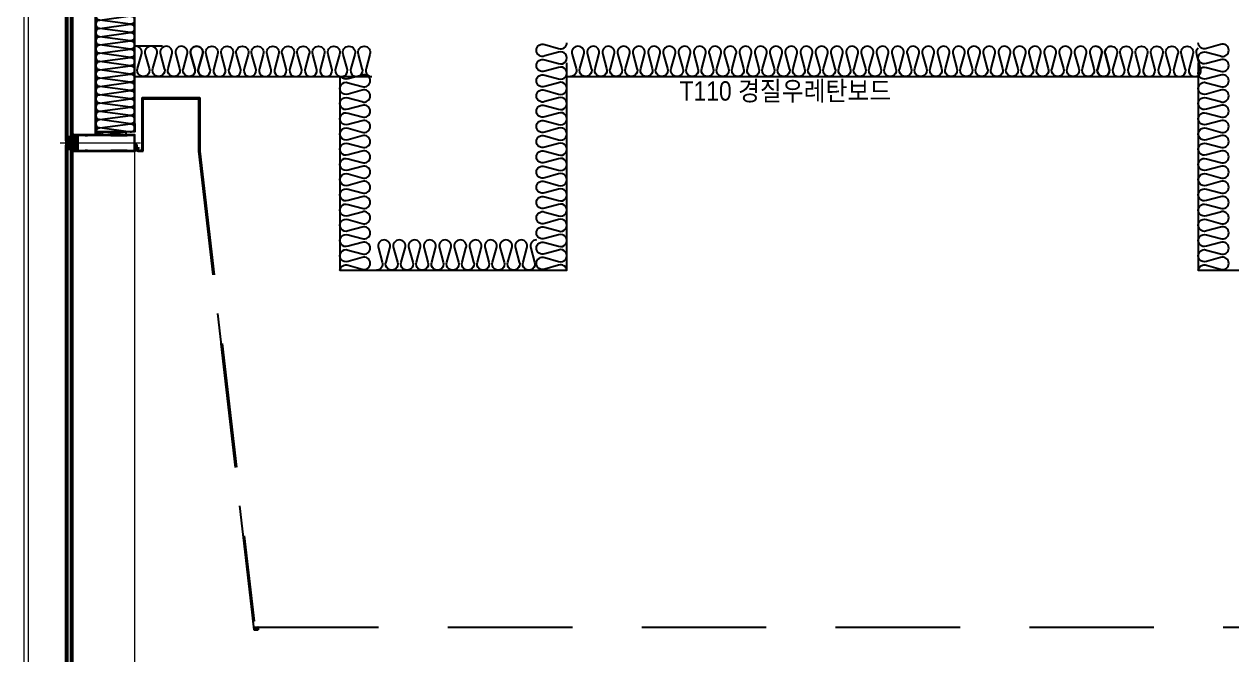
# Model space of a CAD drawing. Header units: millimetres. Extents: x 19868 to 801382, y -4805 to 85279.
# Drawn here: x 52188 to 56549, y 45779 to 48059 of the extents above; entities that cross this region are included whole.
import ezdxf
from ezdxf.enums import TextEntityAlignment as Align

# ---------------------------------------------------------------- set-up
doc = ezdxf.new("R2010")
doc.units = ezdxf.units.MM
doc.header["$LTSCALE"] = 250
for name, pattern in [('HID', [2.8, 1.8, -1]), ('HIDDEN', [9.525, 6.35, -3.175]), ('HIDDEN2', [4.7625, 3.175, -1.5875])]:
    doc.linetypes.add(name, pattern=pattern)
for name, color, linetype in [('A-WIN', 4, 'Continuous'), ('ACCY', 5, 'Continuous'), ('B-AR', 7, 'Continuous'), ('EGI', 6, 'Continuous'), ('GLASS', 7, 'Continuous'), ('ISL', 251, 'Continuous'), ('polyamide', 6, 'Continuous'), ('SEALANT', 252, 'Continuous'), ('W250', 7, 'Continuous'), ('인테리어', 7, 'HIDDEN')]:
    doc.layers.add(name, color=color, linetype=linetype)
doc.layers.add('A-WIN-ELE', color=8, linetype='Continuous', lineweight=9)
doc.layers.add('CEN', color=1, linetype='Continuous', lineweight=9)
doc.layers.add('NOPLOT-단열', color=225, linetype='Continuous', plot=False)
doc.styles.add('Gdim', font='')
doc.styles.get('Gdim').set_extended_font_data('Dotum')
pattern_1 = [(90, (81579.6663, 89232.96467), (-0.15875, 0.079375), [0, -0.15875])]
pattern_2 = [(225, (58237.0189, -22344.7967), (1.122532015, -1.122532015), []), (315, (58237.0189, -22344.7967), (1.122532015, 1.122532015), [])]
pattern_3 = [(270, (-24016.0779, 66483.7451), (1.5875, -1.5875), [1.5875, -1.5875])]
pattern_4 = [(315, (-462.3626, 2021.3178), (0.8838835, 0.8838835), []), (45, (-462.3626, 2021.3178), (-0.8838835, 0.8838835), [])]
pattern_5 = [(248.1986, (-173432.0886, -82748.5761), (0.464238432, -0.5222680618), [0, -0.625])]

# ---------------------------------------------------------------- blocks, each defined once
blk = doc.blocks.new('커튼월 히든바')
at = {"layer": 'GLASS', "transparency": 33554687}
h = blk.add_hatch(dxfattribs=at)
h.set_pattern_fill('ANSI37', color=253, scale=10, angle=90, style=0)
h.set_pattern_definition(pattern_4)
h.paths.add_polyline_path([(-182, 8.5, 0.198912), (-181.7, 7.8, 0.112366), (-194.3, 7.8, 0.198912), (-194, 8.5), (-194, 15.5), (-193, 15.5), (-193, 16.2, 0.414214), (-192.3, 15.5), (-183.8, 15.5, 0.414035), (-183.1, 16.2), (-183.1, 15.5), (-182, 15.5)])
h = blk.add_hatch(dxfattribs=at)
h.set_pattern_fill('ANSI37', color=253, scale=10, angle=270, style=0)
h.set_pattern_definition(pattern_4)
h.paths.add_polyline_path([(-182, -8.5, -0.198912), (-181.7, -7.8, -0.112366), (-194.3, -7.8, -0.198912), (-194, -8.5), (-194, -15.5), (-193, -15.5), (-193, -16.2, -0.414214), (-192.3, -15.5), (-183.8, -15.5, -0.414035), (-183.1, -16.2), (-183.1, -15.5), (-182, -15.5)])
at = {"layer": 'SEALANT', "transparency": 33554687}
h = blk.add_hatch(dxfattribs=at)
h.set_pattern_fill('DOTS', color=253, scale=0.5)
h.set_pattern_definition([(360, (-73304.1348, 247739.18495), (0.396875, 0.79375), [0, -0.79375])])
edge = h.paths.add_edge_path()
edge.add_line((-190.8, -8.2), (-191.2, -8.2))
edge.add_arc((-186, 40.5), 49, 263.9321, 271.3061)
edge.add_line((-184.9, -8.5), (-185.3, -8.5))
edge.add_line((-185.3, -8.5), (-185.8, -8.4))
edge.add_line((-185.8, -8.4), (-186.2, -8.3))
edge.add_line((-186.2, -8.3), (-186.7, -8.2))
edge.add_line((-186.7, -8.2), (-187.1, -8.1))
edge.add_line((-187.1, -8.1), (-187.6, -8))
edge.add_line((-187.6, -8), (-188, -7.9))
edge.add_line((-188, -7.9), (-188.4, -7.7))
edge.add_line((-188.4, -7.7), (-188.8, -7.5))
edge.add_line((-188.8, -7.5), (-189.1, -7.4))
edge.add_line((-189.1, -7.4), (-189.6, -7.7))
edge.add_line((-189.6, -7.7), (-190.2, -8))
edge.add_line((-190.2, -8), (-190.8, -8.2))
edge = h.paths.add_edge_path()
edge.add_line((-191.2, 8.2), (-190.8, 8.2))
edge.add_line((-190.8, 8.2), (-190.2, 8))
edge.add_line((-190.2, 8), (-189.6, 7.7))
edge.add_line((-189.6, 7.7), (-189.1, 7.4))
edge.add_line((-189.1, 7.4), (-188.8, 7.5))
edge.add_line((-188.8, 7.5), (-188.4, 7.7))
edge.add_line((-188.4, 7.7), (-188, 7.9))
edge.add_line((-188, 7.9), (-187.6, 8))
edge.add_line((-187.6, 8), (-187.1, 8.1))
edge.add_line((-187.1, 8.1), (-186.7, 8.2))
edge.add_line((-186.7, 8.2), (-186.2, 8.3))
edge.add_line((-186.2, 8.3), (-185.8, 8.4))
edge.add_line((-185.8, 8.4), (-185.3, 8.5))
edge.add_line((-185.3, 8.5), (-184.9, 8.5))
edge.add_arc((-186, -40.5), 49, 88.6939, 96.0686)
edge = h.paths.add_edge_path()
edge.add_line((-192.6, 8), (-192.4, 8.1))
edge.add_arc((-186, -40.5), 49, 97.4949, 99.7473)
edge.add_line((-194.3, 7.8), (-195, 7.5))
edge.add_line((-195, 7.5), (-199, 7.5))
edge.add_arc((-199, 8.5), 1, 190.5973, 270, ccw=False)
edge.add_arc((-290.7, 0), 91, -5.2405, 5.2405, ccw=False)
edge.add_arc((-199, -8.5), 1, 90, 169.4027, ccw=False)
edge.add_line((-199, -7.5), (-195, -7.5))
edge.add_line((-195, -7.5), (-194.3, -7.8))
edge.add_arc((-186, 40.5), 49, 260.2527, 262.5043)
edge.add_line((-192.4, -8.1), (-192.6, -8))
edge.add_line((-192.6, -8), (-193.2, -7.7))
edge.add_line((-193.2, -7.7), (-193.7, -7.4))
edge.add_line((-193.7, -7.4), (-194.1, -6.9))
edge.add_line((-194.1, -6.9), (-194.4, -6.4))
edge.add_line((-194.4, -6.4), (-194.6, -5.8))
edge.add_line((-194.6, -5.8), (-194.8, -5.2))
edge.add_line((-194.8, -5.2), (-194.8, -4.6))
edge.add_line((-194.8, -4.6), (-194.6, -3.9))
edge.add_line((-194.6, -3.9), (-194.4, -3.4))
edge.add_line((-194.4, -3.4), (-194.1, -2.8))
edge.add_line((-194.1, -2.8), (-193.7, -2.4))
edge.add_line((-193.7, -2.4), (-193.6, -2.3))
edge.add_line((-193.6, -2.3), (-193.7, -2))
edge.add_line((-193.7, -2), (-193.8, -1.6))
edge.add_line((-193.8, -1.6), (-193.9, -1.2))
edge.add_line((-193.9, -1.2), (-193.9, -0.8))
edge.add_line((-193.9, -0.8), (-194, -0.4))
edge.add_line((-194, -0.4), (-194, 0))
edge.add_line((-194, 0), (-194, 0.4))
edge.add_line((-194, 0.4), (-193.9, 0.8))
edge.add_line((-193.9, 0.8), (-193.9, 1.2))
edge.add_line((-193.9, 1.2), (-193.8, 1.6))
edge.add_line((-193.8, 1.6), (-193.7, 2))
edge.add_line((-193.7, 2), (-193.6, 2.3))
edge.add_line((-193.6, 2.3), (-193.7, 2.4))
edge.add_line((-193.7, 2.4), (-194.1, 2.8))
edge.add_line((-194.1, 2.8), (-194.4, 3.4))
edge.add_line((-194.4, 3.4), (-194.6, 3.9))
edge.add_line((-194.6, 3.9), (-194.8, 4.6))
edge.add_line((-194.8, 4.6), (-194.8, 5.2))
edge.add_line((-194.8, 5.2), (-194.6, 5.8))
edge.add_line((-194.6, 5.8), (-194.4, 6.4))
edge.add_line((-194.4, 6.4), (-194.1, 6.9))
edge.add_line((-194.1, 6.9), (-193.7, 7.4))
edge.add_line((-193.7, 7.4), (-193.2, 7.7))
edge.add_line((-193.2, 7.7), (-192.6, 8))
at = {"layer": 'SEALANT'}
h = blk.add_hatch(dxfattribs=at)
h.set_pattern_fill('DOTS', color=8, scale=10, angle=248.1986)
h.set_pattern_definition(pattern_5)
edge = h.paths.add_edge_path()
edge.add_ellipse((-191.4, 4.9), major_axis=(0, 3.37), ratio=1, start_angle=0, end_angle=360, ccw=False)
at = {"layer": 'SEALANT', "transparency": 33554687}
h = blk.add_hatch(dxfattribs=at)
h.set_pattern_fill('ANSI37', color=253, scale=0.5)
h.set_pattern_definition(pattern_2)
h.paths.add_polyline_path([(-168, 14.5), (-176, 14.5), (-176, 31, 0.032752), (-168, 30)])
at = {"layer": 'SEALANT'}
h = blk.add_hatch(dxfattribs=at)
h.set_pattern_fill('DASH', color=253, scale=0.5, angle=90, style=0)
h.set_pattern_definition(pattern_3)
h.paths.add_polyline_path([(-168, 14.5), (-176, 14.5), (-176, 4.5), (-168, 4.5)])
at = {"layer": 'SEALANT', "transparency": 33554687}
h = blk.add_hatch(dxfattribs=at)
h.set_pattern_fill('DOTS', color=253, scale=0.1, angle=90)
h.set_pattern_definition(pattern_1)
h.paths.add_polyline_path([(-167.9, 2.7), (-166.1, 2.7), (-166.1, 2.9), (-166.1, 3.8), (-166.1, 4.5), (-167.5, 4.5, -0.362029), (-168, 4.9, -0.057613), (-168.3, 2.5), (-168.1, 2.7, -0.198912)])
at = {"layer": 'SEALANT'}
h = blk.add_hatch(dxfattribs=at)
h.set_pattern_fill('DOTS', color=8, scale=10, angle=248.1986)
h.set_pattern_definition(pattern_5)
edge = h.paths.add_edge_path()
edge.add_ellipse((-191.4, -4.9), major_axis=(0, -3.37), ratio=1, start_angle=0, end_angle=360)
h = blk.add_hatch(dxfattribs=at)
h.set_pattern_fill('DASH', color=253, scale=0.5, angle=270, style=0)
h.set_pattern_definition(pattern_3)
h.paths.add_polyline_path([(-168, -14.5), (-176, -14.5), (-176, -4.5), (-168, -4.5)])
at = {"layer": 'SEALANT', "transparency": 33554687}
h = blk.add_hatch(dxfattribs=at)
h.set_pattern_fill('ANSI37', color=253, scale=0.5)
h.set_pattern_definition(pattern_2)
h.paths.add_polyline_path([(-168, -14.5), (-176, -14.5), (-176, -31, -0.032752), (-168, -30)])
h = blk.add_hatch(dxfattribs=at)
h.set_pattern_fill('DOTS', color=253, scale=0.1, angle=270)
h.set_pattern_definition(pattern_1)
h.paths.add_polyline_path([(-167.9, -2.7), (-166.1, -2.7), (-166.1, -3), (-166.1, -3.8), (-166.1, -4.5), (-167.5, -4.5, 0.362029), (-168, -4.9, 0.057613), (-168.3, -2.5), (-168.1, -2.7, 0.198912)])
at = {"layer": 'B-AR'}
for points in [[(-163.6, -2.7, -0.414214), (-162.6, -3.7), (-162.6, -4.6, 0.298217), (-162.9, -5.1, 0.298217), (-162.6, -5.5), (-162.6, -16.3, 0.298217), (-162.9, -16.8, 0.414214), (-162.4, -17.3), (-160.4, -17.3, 0.414214), (-159.9, -16.8, 0.236068), (-160.1, -16.4), (-160.1, -0.4, 0.236068), (-159.9, 0, 0.236068), (-160.1, 0.4), (-160.1, 16.4, 0.236068), (-159.9, 16.8, 0.414214), (-160.4, 17.3), (-162.4, 17.3, 0.414214), (-162.9, 16.8, 0.298217), (-162.6, 16.3), (-162.6, 5.5, 0.298217), (-162.9, 5.1, 0.298217), (-162.6, 4.6), (-162.6, 3.7, -0.414214), (-163.6, 2.7), (-167.9, 2.7, 0.198912), (-168.1, 2.7), (-169, 1.8, -0.198911), (-169.7, 1.5), (-195.8, 1.5, 0.414214), (-197.3, 0, 0.414214), (-195.8, -1.5), (-169.7, -1.5, -0.198912), (-169, -1.8), (-168.3, -2.5, 0.198912), (-167.6, -2.7)], [(-165.3, 19, -0.414214), (-164.3, 20), (-158, 20, -0.414214), (-157.5, 19.5), (-157.5, -19.5, -0.414214), (-158, -20), (-164.3, -20, -0.414214), (-165.3, -19), (-165.3, -4.7, 0.414214), (-165.5, -4.5), (-167.5, -4.5, 0.414214), (-168, -5), (-168, -30), (50, -30), (50, 30), (-168, 30), (-168, 5, 0.414214), (-167.5, 4.5), (-165.5, 4.5, 0.414214), (-165.3, 4.7)], [(-130.6, -28), (-165.2, -28, -0.414214), (-165.7, -27.5), (-165.7, -22.7, -0.414214), (-165.2, -22.2), (-155.8, -22.2, 0.414214), (-155.3, -21.7), (-155.3, 21.7, 0.414214), (-155.8, 22.2), (-165.2, 22.2, -0.414214), (-165.7, 22.7), (-165.7, 27.5, -0.414214), (-165.2, 28), (-130.6, 28), (-130.1, 27.5), (-120.9, 27.5), (-120.4, 28), (-37.6, 28), (-37.1, 27.5), (22.1, 27.5), (22.6, 28), (47, 28, -0.414214), (47.5, 27.5), (47.5, -27.5, -0.414214), (47, -28), (22.6, -28), (22.1, -27.5), (-37.1, -27.5), (-37.6, -28), (-120.4, -28), (-120.9, -27.5), (-130.1, -27.5)]]:
    blk.add_lwpolyline(points, format="xyb", close=True, dxfattribs=at)
at = {"layer": 'CEN', "ltscale": 0.005}
blk.add_line((70, 0, 0), (-220, 0), dxfattribs=at)
at = {"layer": 'GLASS', "color": 1, "linetype": 'Continuous'}
for p, q in [((-193.3, 15.5, 0), (-193.3, 22.5, 0)), ((-182.8, 15.5, 0), (-182.8, 22.5, 0)), ((-193.3, -15.5, 0), (-193.3, -22.5, 0)), ((-182.8, -15.5, 0), (-182.8, -22.5, 0))]:
    blk.add_line(p, q, dxfattribs=at)
at = {"layer": 'GLASS', "color": 1, "linetype": 'Continuous', "elevation": 0}
for points in [[(-182, 8.5, 0.198912), (-181.7, 7.8, 0.112366), (-194.3, 7.8, 0.198912), (-194, 8.5), (-194, 15.5), (-193, 15.5), (-193, 16.2, 0.414214), (-192.3, 15.5), (-183.8, 15.5, 0.414035), (-183.1, 16.2), (-183.1, 15.5), (-182, 15.5)], [(-182, -8.5, -0.198912), (-181.7, -7.8, -0.112366), (-194.3, -7.8, -0.198912), (-194, -8.5), (-194, -15.5), (-193, -15.5), (-193, -16.2, -0.414214), (-192.3, -15.5), (-183.8, -15.5, -0.414035), (-183.1, -16.2), (-183.1, -15.5), (-182, -15.5)]]:
    blk.add_lwpolyline(points, format="xyb", close=True, dxfattribs=at)
for points in [[(-193, 15.5), (-193, 22.5), (-194, 22.5), (-194, 15.5)], [(-183.1, 15.5), (-183.1, 22.5), (-182, 22.5), (-182, 15.5)], [(-193, -15.5), (-193, -22.5), (-194, -22.5), (-194, -15.5)], [(-183.1, -15.5), (-183.1, -22.5), (-182, -22.5), (-182, -15.5)]]:
    blk.add_lwpolyline(points, close=True, dxfattribs=at)
for points in [[(-183.1, 16.2, -0.414214), (-183.8, 15.5), (-192.3, 15.5, -0.414214), (-193, 16.2), (-193, 22, -0.414214), (-192.5, 22.5), (-188.5, 22.5), (-188, 22), (-187.5, 22.5), (-183.6, 22.5, -0.414214), (-183.1, 22), (-183.1, 16.2)], [(-183.6, 16.2), (-183.6, 21.8, 0.414214), (-183.8, 22), (-192.3, 22, 0.414214), (-192.5, 21.8), (-192.5, 16.2, 0.414214), (-192.3, 16), (-183.8, 16, 0.414214), (-183.6, 16.2)], [(-183.1, -16.2, 0.414214), (-183.8, -15.5), (-192.3, -15.5, 0.414214), (-193, -16.2), (-193, -22, 0.414214), (-192.5, -22.5), (-188.5, -22.5), (-188, -22), (-187.5, -22.5), (-183.6, -22.5, 0.414214), (-183.1, -22), (-183.1, -16.2)], [(-183.6, -16.2), (-183.6, -21.8, -0.414214), (-183.8, -22), (-192.3, -22, -0.414214), (-192.5, -21.8), (-192.5, -16.2, -0.414214), (-192.3, -16), (-183.8, -16, -0.414214), (-183.6, -16.2)]]:
    blk.add_lwpolyline(points, format="xyb", dxfattribs=at)
at = {"layer": 'GLASS', "color": 8, "linetype": 'Continuous'}
for centre in [(-191.6, 21.2, 0), (-191.6, 19.7, 0), (-191.6, 18.2, 0), (-191.6, 16.7, 0), (-190.3, 21.2, 0), (-190.3, 19.7, 0), (-190.3, 18.2, 0), (-190.3, 16.7, 0), (-188.8, 21.2, 0), (-188.8, 19.7, 0), (-188.8, 18.2, 0), (-188.8, 16.7, 0), (-187.3, 21.2, 0), (-187.3, 19.7, 0), (-187.3, 18.2, 0), (-187.3, 16.7, 0), (-185.8, 21.2, 0), (-185.8, 19.7, 0), (-185.8, 18.2, 0), (-185.8, 16.7, 0), (-184.3, 21.2, 0), (-184.3, 19.7, 0), (-184.3, 18.2, 0), (-184.3, 16.7, 0)]:
    blk.add_circle(centre, 0.65, dxfattribs=at)
at = {"layer": 'polyamide', "color": 5}
blk.add_lwpolyline([(-159.7, -17.9), (-159.7, 0), (-159.7, -17.9), (-163.1, -17.9), (-163.1, -3.5), (-163.6, -3), (-166.1, -3), (-166.1, -3.8), (-165.6, -4.3), (-165.1, -4.3), (-165.1, -6.4), (-164.8, -6.7), (-164.8, -17), (-165.1, -17), (-165.1, -19), (-164.6, -19.5), (-158.2, -19.5), (-157.7, -19), (-157.7, -17), (-158, -17), (-158, -6.5), (-157.7, -6.5), (-157.7, -2), (-158, -2), (-158, 2), (-157.7, 2), (-157.7, 6.5), (-158, 6.5), (-158, 17), (-157.7, 17), (-157.7, 19), (-158.2, 19.5), (-164.6, 19.5), (-165.1, 19), (-165.1, 17), (-164.8, 17), (-164.8, 6.7), (-165.1, 6.4), (-165.1, 4.3), (-165.6, 4.3), (-166.1, 3.8), (-166.1, 2.9), (-163.6, 2.9), (-163.1, 3.4), (-163.1, 17.8), (-159.7, 17.8), (-159.7, 0)], dxfattribs=at)
at = {"layer": 'SEALANT', "color": 4, "elevation": 0}
blk.add_lwpolyline([(-200, 8.5, -0.046781), (-200, -8.5)], format="xyb", dxfattribs=at)
at = {"layer": 'SEALANT', "color": 4}
for points in [[(-168, 30, -0.032752), (-176, 31)], [(-168, -30, 0.032752), (-176, -31)]]:
    blk.add_lwpolyline(points, format="xyb", dxfattribs=at)
for points in [[(-168, 14.5), (-176, 14.5), (-176, 4.5), (-168, 4.5)], [(-168, -14.5), (-176, -14.5), (-176, -4.5), (-168, -4.5)]]:
    blk.add_lwpolyline(points, close=True, dxfattribs=at)
at = {"layer": 'SEALANT', "color": 8}
for centre, start, end in [((-179.4, 5.1), 346.7784, 359.2245), ((-179.4, -5.1), 0.7755, 13.2216)]:
    blk.add_arc(centre, 11.4, start, end, dxfattribs=at)
at = {"layer": 'SEALANT', "color": 4, "extrusion": (0, 0, -1)}
blk.add_ellipse((-191.4, 4.9, 0), major_axis=(0, 3.37), ratio=1, dxfattribs=at)
at = {"layer": 'SEALANT', "color": 4}
blk.add_ellipse((-191.4, -4.9, 0), major_axis=(0, -3.37), ratio=1, dxfattribs=at)
blk = doc.blocks.new('SCR')
at = {"layer": 'ACCY'}
for p, q in [((-4.3, 0), (-4.3, 1.1)), ((4.3, 0), (-4.3, 0)), ((2.8, 2.6), (-2.8, 2.6)), ((4.3, 0), (4.3, 1.1)), ((-2, -1.6), (-2, 0)), ((2, -0.8), (-2, -1.6)), ((-1.5, -1.9), (-2, -1.6)), ((2, -2.4), (-2, -3.2)), ((-1.5, -2.8), (-2, -3.2)), ((-1.5, -3.5), (-2, -3.2)), ((2, -4), (-2, -4.7)), ((-1.5, -4.4), (-2, -4.7)), ((-1.5, -5.1), (-2, -4.7)), ((2, -5.5), (-2, -6.3)), ((-1.5, -6), (-2, -6.3)), ((-1.5, -6.6), (-2, -6.3)), ((2, -7.1), (-2, -7.9)), ((-1.5, -7.6), (-2, -7.9)), ((-1.5, -8.2), (-2, -7.9)), ((2, -8.7), (-2, -9.5)), ((-1.5, -9.1), (-2, -9.5)), ((-1.5, -9.8), (-2, -9.5)), ((-1.5, -10.7), (-2, -11)), ((-1.5, -11.4), (-2, -11)), ((1.5, -1.1), (-1.5, -1.9)), ((-1.5, -1.9), (-1.5, -2.8)), ((1.5, -2.1), (-1.5, -2.8)), ((1.5, -2.7), (-1.5, -3.5)), ((-1.5, -3.5), (-1.5, -4.4)), ((1.5, -3.6), (-1.5, -4.4)), ((1.5, -4.3), (-1.5, -5.1)), ((-1.5, -6), (-1.5, -5.1)), ((1.5, -5.2), (-1.5, -6)), ((1.5, -5.8), (-1.5, -6.6)), ((-1.5, -7.6), (-1.5, -6.6)), ((1.5, -6.8), (-1.5, -7.6)), ((1.5, -7.4), (-1.5, -8.2)), ((-1.5, -9.1), (-1.5, -8.2)), ((1.5, -8.4), (-1.5, -9.1)), ((-1.5, -9.8), (1.5, -9)), ((-1.5, -10.7), (-1.5, -9.8)), ((1.1, -10), (-1.5, -11.4)), ((1.1, -10), (-1.5, -10.7)), ((-1.5, -11.5), (-1.5, -11.4)), ((-0.2, -14.9), (-1.4, -11.6)), ((1.5, -9.6), (0, -11.2)), ((0.2, -14.9), (1.4, -11.6)), ((1.5, -1.1), (2, -0.8)), ((1.5, -1.1), (1.5, -2.1)), ((1.5, -2.1), (2, -2.4)), ((1.5, -2.7), (2, -2.4)), ((1.5, -2.7), (1.5, -3.6)), ((1.5, -3.6), (2, -4)), ((1.5, -4.3), (2, -4)), ((1.5, -5.2), (1.5, -4.3)), ((1.5, -5.2), (1.5, -4.3)), ((1.5, -5.2), (2, -5.5)), ((1.5, -5.8), (2, -5.5)), ((1.5, -6.8), (1.5, -5.8)), ((1.5, -6.8), (2, -7.1)), ((1.5, -7.4), (2, -7.1)), ((1.5, -8.4), (1.5, -7.4)), ((1.5, -8.4), (2, -8.7)), ((1.5, -9), (2, -8.7)), ((1.5, -11.5), (1.5, -9)), ((2, -0.8), (2, 0))]:
    blk.add_line(p, q, dxfattribs=at)
at = {"layer": 'ACCY', "linetype": 'HIDDEN2'}
for p, q in [((-2.8, 2.6), (-0.2, -0.4)), ((-0.2, -0.4), (-0.5, 2.6)), ((0.2, -0.4), (2.8, 2.6)), ((0.2, -0.4), (0.5, 2.6))]:
    blk.add_line(p, q, dxfattribs=at)
at = {"layer": 'ACCY'}
blk.add_lwpolyline([(0, 7.7), (0, -17.3)], dxfattribs=at)
for centre, radius, start, end in [((-2.8, 1.1), 1.51, 90, 180), ((2.8, 1.1), 1.51, 0, 90), ((-1.2, -11.5), 0.3, 180, 198.9224), ((0.3, -13.5), 2.29, 98.6399, 136.5742), ((3.5, -13.1), 3.95, 151.537, 208.463), ((0, -14.8), 0.236, 202.5, 337.5), ((1.2, -11.5), 0.3, 341.0776, 0)]:
    blk.add_arc(centre, radius, start, end, dxfattribs=at)
at = {"layer": 'ACCY', "linetype": 'HIDDEN2'}
blk.add_arc((0, -0.2), 0.261, 221.9191, 318.0809, dxfattribs=at)

msp = doc.modelspace()

# ---------------------------------------------------------------- hatches: boundary and pattern name
at = {"layer": 'SEALANT', "transparency": 33554687}
h = msp.add_hatch(dxfattribs=at)
h.set_pattern_fill('DOTS', color=8, scale=0.5, angle=270, style=0)
h.set_pattern_definition([(270, (-13069259.2256, -109196.6849), (0.79375, -0.396875), [0, -0.79375])])
edge = h.paths.add_edge_path()
edge.add_ellipse((52459.5, 47663.9), major_axis=(6.47, 0), ratio=0.77258, start_angle=0, end_angle=360, ccw=False)

# ---------------------------------------------------------------- linework, layer by layer
at = {"layer": 'A-WIN'}
for points in [[(52344.2, 47637.4, -0.414214), (52343.2, 47636.4), (52339.2, 47636.4, -0.414214), (52338.2, 47637.4), (52338.2, 50258, -0.414214), (52339.2, 50259), (52343.2, 50259, -0.414214), (52344.2, 50258)], [(52362.2, 47637.4, -0.414214), (52361.2, 47636.4), (52357.2, 47636.4, -0.414214), (52356.2, 47637.4), (52356.2, 50258, -0.414214), (52357.2, 50259), (52361.2, 50259, -0.414214), (52362.2, 50258)], [(52344.2, 44977.4, -0.414214), (52343.2, 44976.4), (52339.2, 44976.4, -0.414214), (52338.2, 44977.4), (52338.2, 47620.4, -0.414214), (52339.2, 47621.4), (52343.2, 47621.4, -0.414214), (52344.2, 47620.4)], [(52362.2, 44977.4, -0.414214), (52361.2, 44976.4), (52357.2, 44976.4, -0.414214), (52356.2, 44977.4), (52356.2, 47620.4, -0.414214), (52357.2, 47621.4), (52361.2, 47621.4, -0.414214), (52362.2, 47620.4)]]:
    msp.add_lwpolyline(points, format="xyb", close=True, dxfattribs=at)
at = {"layer": 'A-WIN-ELE'}
msp.add_line((52203.2, 50259), (52203.2, 42278.9), dxfattribs=at)
msp.add_lwpolyline([(52338.2, 42286.4), (52188.2, 42286.4), (52188.2, 50259), (52338.2, 50259)], close=True, dxfattribs=at)
at = {"layer": 'A-WIN-ELE', "elevation": 0}
msp.add_lwpolyline([(52588.2, 42308.9), (52588.2, 47598.9)], dxfattribs=at)
at = {"layer": 'EGI', "color": 8}
for p, q in [((52587, 47698.9), (52587, 50196.5, 0)), ((52588.2, 47698.9), (52588.2, 50196.5, 0)), ((52470.8, 47658.9, 0), (52555.8, 47668.9, 0))]:
    msp.add_line(p, q, dxfattribs=at)
at = {"layer": 'EGI'}
msp.add_lwpolyline([(52445.8, 50225.3, -0.414214), (52447, 50226.5), (52587, 50226.5, -0.414214), (52588.2, 50225.3), (52588.2, 50196.5), (52587, 50196.5), (52587, 50225.3), (52447, 50225.3), (52447, 47670.1), (52587, 47670.1), (52587, 47698.9), (52588.2, 47698.9), (52588.2, 47670.1, -0.414214), (52587, 47668.9), (52447, 47668.9, -0.414214), (52445.8, 47670.1), (52445.8, 50225.3)], format="xyb", dxfattribs=at)
at = {"layer": 'ISL'}
msp.add_line((52688.2, 47978.9), (52588.2, 47978.9, 0), dxfattribs=at)
for points in [[(52447, 48088.2, 0.414316), (52462, 48073.2), (52572, 48088.2, -0.414316), (52587, 48073.2, -0.414316), (52572, 48058.2), (52462, 48073.2, 0.414316), (52447, 48058.2)], [(52447, 48058.2, 0.414316), (52462, 48043.2), (52572, 48058.2, -0.414316), (52587, 48043.2, -0.414316), (52572, 48028.2), (52462, 48043.2, 0.414316), (52447, 48028.2)], [(52447, 48028.2, 0.414316), (52462, 48013.2), (52572, 48028.2, -0.414316), (52587, 48013.2, -0.414316), (52572, 47998.2), (52462, 48013.2, 0.414316), (52447, 47998.2)], [(52447, 47998.2, 0.414316), (52462, 47983.3), (52572, 47998.2, -0.414316), (52587, 47983.2, -0.414316), (52572, 47968.3), (52462, 47983.2, 0.414316), (52447, 47968.2)], [(52838.7, 47868.9, -0.524914), (52818.1, 47898.7), (52831.8, 47949.1, 0.524856), (52811.2, 47978.9, 0.524856), (52790.6, 47949.1), (52804.3, 47898.7, -1.449198), (52763.1, 47898.7), (52776.8, 47949.1, 0.524856), (52756.2, 47978.9, 0.524856), (52735.6, 47949.1), (52749.3, 47898.7, -1.449198), (52708.1, 47898.7), (52721.8, 47949.1, 0.524856), (52701.2, 47978.9, 0.524856), (52680.6, 47949.1), (52694.3, 47898.7, -1.449198), (52653.1, 47898.7), (52666.8, 47949.1, 0.524856), (52646.2, 47978.9, 0.524856), (52625.6, 47949.1), (52639.3, 47898.7, -1.449198), (52598.1, 47898.7), (52611.8, 47949.1, 0.524856), (52591.2, 47978.9, 0.034216), (52588.2, 47978.7, 0.034216)], [(52783.7, 47868.9, 0.524914), (52804.3, 47898.7), (52790.6, 47949.1, -0.524856), (52811.2, 47978.9, -0.524856), (52831.8, 47949.1), (52818.1, 47898.7, 1.449198), (52859.3, 47898.7), (52845.6, 47949.1, -0.524856), (52866.2, 47978.9, -0.524856), (52886.8, 47949.1), (52873.1, 47898.7, 1.449198), (52914.3, 47898.7), (52900.6, 47949.1, -0.524856), (52921.2, 47978.9, -0.524856), (52941.8, 47949.1), (52928.1, 47898.7, 1.449198), (52969.3, 47898.7), (52955.6, 47949.1, -0.524856), (52976.2, 47978.9, -0.524856), (52996.8, 47949.1), (52983.1, 47898.7, 1.449198), (53024.3, 47898.7), (53010.6, 47949.1, -0.524856), (53031.2, 47978.9, -0.524856), (53051.8, 47949.1), (53038.1, 47898.7, 0.524913), (53058.7, 47868.9, 0.524913), (53079.3, 47898.7), (53065.6, 47949.1, -0.524856), (53086.2, 47978.9, -0.524856), (53106.8, 47949.1), (53093.1, 47898.7, 1.449198), (53134.3, 47898.7), (53120.6, 47949.1, -0.524856), (53141.2, 47978.9, -0.524856), (53161.8, 47949.1), (53148.1, 47898.7, 1.449198), (53189.3, 47898.7), (53175.6, 47949.1, -0.524856), (53196.2, 47978.9, -0.524856), (53216.8, 47949.1), (53203.1, 47898.7, 1.449198), (53244.3, 47898.7), (53230.6, 47949.1, -0.524856), (53251.2, 47978.9, -0.524856), (53271.8, 47949.1), (53258.1, 47898.7, 1.449198), (53299.3, 47898.7), (53285.6, 47949.1, -0.524856), (53306.2, 47978.9, -0.524856), (53326.8, 47949.1), (53313.1, 47898.7, 1.449198), (53354.3, 47898.7), (53340.6, 47949.1, -0.524856), (53361.2, 47978.9, -0.524856), (53381.8, 47949.1), (53368.1, 47898.7, 1.449198), (53409.3, 47898.7), (53395.6, 47949.1, -0.524856), (53416.2, 47978.9, -0.524856), (53436.8, 47949.1), (53423.1, 47898.7, 0.524915), (53443.7, 47868.9)], [(54148.1, 47168.9, 0.489145), (54118.4, 47187), (54068, 47173.4, -0.524856), (54038.2, 47193.9, -0.524856), (54068, 47214.5), (54118.4, 47200.9, 1.449198), (54118.4, 47242), (54068, 47228.4, -0.524856), (54038.2, 47248.9, -0.524856), (54068, 47269.5), (54118.4, 47255.9, 1.449198), (54118.4, 47297), (54068, 47283.4, -0.524856), (54038.2, 47303.9, -0.524856), (54068, 47324.5), (54118.4, 47310.9, 1.449198), (54118.4, 47352), (54068, 47338.4, -0.524856), (54038.2, 47358.9, -0.524856), (54068, 47379.5), (54118.4, 47365.9, 1.449198), (54118.4, 47407), (54068, 47393.4, -0.524856), (54038.2, 47413.9, -0.524856), (54068, 47434.5), (54118.4, 47420.9, 1.449198), (54118.4, 47462), (54068, 47448.4, -0.524856), (54038.2, 47468.9, -0.524856), (54068, 47489.5), (54118.4, 47475.9, 1.449198), (54118.4, 47517), (54068, 47503.4, -0.524856), (54038.2, 47523.9, -0.524856), (54068, 47544.5), (54118.4, 47530.9, 1.449198), (54118.4, 47572), (54068, 47558.4, -0.524856), (54038.2, 47578.9, -0.524856), (54068, 47599.5), (54118.4, 47585.9, 1.449198), (54118.4, 47627), (54068, 47613.4, -0.524856), (54038.2, 47633.9, -0.524856), (54068, 47654.5), (54118.4, 47640.9, 1.449198), (54118.4, 47682), (54068, 47668.4, -0.524856), (54038.2, 47688.9, -0.524856), (54068, 47709.5), (54118.4, 47695.9, 1.449198), (54118.4, 47737), (54068, 47723.4, -0.524856), (54038.2, 47743.9, -0.524856), (54068, 47764.5), (54118.4, 47750.9, 1.449198), (54118.4, 47792), (54068, 47778.4, -0.524856), (54038.2, 47798.9, -0.524856), (54068, 47819.5), (54118.4, 47805.9, 1.449198), (54118.4, 47847), (54068, 47833.4, -0.524856), (54038.2, 47853.9, -0.524856), (54068, 47874.5), (54118.4, 47860.9, 1.449198), (54118.4, 47902), (54068, 47888.4, -0.524856), (54038.2, 47908.9, -0.524856), (54068, 47929.5), (54118.4, 47915.9, 1.449198), (54118.4, 47957), (54068, 47943.4, -0.524856), (54038.2, 47963.9, -0.524856), (54068, 47984.5), (54118.4, 47970.9, 0.524933), (54148.2, 47991.4)], [(56113.2, 47978.9, 0.524856), (56092.6, 47949.1), (56106.3, 47898.7, -1.449198), (56065.1, 47898.7), (56078.8, 47949.1, 0.524856), (56058.2, 47978.9, 0.524856), (56037.6, 47949.1), (56051.3, 47898.7, -1.449198), (56010.1, 47898.7), (56023.8, 47949.1, 0.524856), (56003.2, 47978.9, 0.524856), (55982.6, 47949.1), (55996.3, 47898.7, -1.449198), (55955.1, 47898.7), (55968.8, 47949.1, 0.524856), (55948.2, 47978.9, 0.524856), (55927.6, 47949.1), (55941.3, 47898.7, -1.449198), (55900.1, 47898.7), (55913.8, 47949.1, 0.524856), (55893.2, 47978.9, 0.524856), (55872.6, 47949.1), (55886.3, 47898.7, -1.449198), (55845.1, 47898.7), (55858.8, 47949.1, 0.524856), (55838.2, 47978.9, 0.524856), (55817.6, 47949.1), (55831.3, 47898.7, -1.449198), (55790.1, 47898.7), (55803.8, 47949.1, 0.524856), (55783.2, 47978.9, 0.524856), (55762.6, 47949.1), (55776.3, 47898.7, -1.449198), (55735.1, 47898.7), (55748.8, 47949.1, 0.524856), (55728.2, 47978.9, 0.524856), (55707.6, 47949.1), (55721.3, 47898.7, -1.449198), (55680.1, 47898.7), (55693.8, 47949.1, 0.524856), (55673.2, 47978.9, 0.524856), (55652.6, 47949.1), (55666.3, 47898.7, -1.449198), (55625.1, 47898.7), (55638.8, 47949.1, 0.524856), (55618.2, 47978.9, 0.524856), (55597.6, 47949.1), (55611.3, 47898.7, -1.449198), (55570.1, 47898.7), (55583.8, 47949.1, 0.524856), (55563.2, 47978.9, 0.524856), (55542.6, 47949.1), (55556.3, 47898.7, -1.449198), (55515.1, 47898.7), (55528.8, 47949.1, 0.524856), (55508.2, 47978.9, 0.524856), (55487.6, 47949.1), (55501.3, 47898.7, -1.449198), (55460.1, 47898.7), (55473.8, 47949.1, 0.524856), (55453.2, 47978.9, 0.524856), (55432.6, 47949.1), (55446.3, 47898.7, -1.449198), (55405.1, 47898.7), (55418.8, 47949.1, 0.524856), (55398.2, 47978.9, 0.524856), (55377.6, 47949.1), (55391.3, 47898.7, -1.449198), (55350.1, 47898.7), (55363.8, 47949.1, 0.524856), (55343.2, 47978.9, 0.524856), (55322.6, 47949.1), (55336.3, 47898.7, -1.449198), (55295.1, 47898.7), (55308.8, 47949.1, 0.524856), (55288.2, 47978.9, 0.524856), (55267.6, 47949.1), (55281.3, 47898.7, -1.449198), (55240.1, 47898.7), (55253.8, 47949.1, 0.524856), (55233.2, 47978.9, 0.524856), (55212.6, 47949.1), (55226.3, 47898.7, -1.449198), (55185.1, 47898.7), (55198.8, 47949.1, 0.524856), (55178.2, 47978.9, 0.524856), (55157.6, 47949.1), (55171.3, 47898.7, -1.449198), (55130.1, 47898.7), (55143.8, 47949.1, 0.524856), (55123.2, 47978.9, 0.524856), (55102.6, 47949.1), (55116.3, 47898.7, -1.449198), (55075.1, 47898.7), (55088.8, 47949.1, 0.524856), (55068.2, 47978.9, 0.524856), (55047.6, 47949.1), (55061.3, 47898.7, -1.449198), (55020.1, 47898.7), (55033.8, 47949.1, 0.524856), (55013.2, 47978.9, 0.524856), (54992.6, 47949.1), (55006.3, 47898.7, -1.449198), (54965.1, 47898.7), (54978.8, 47949.1, 0.524856), (54958.2, 47978.9, 0.524856), (54937.6, 47949.1), (54951.3, 47898.7, -1.449198), (54910.1, 47898.7), (54923.8, 47949.1, 0.524856), (54903.2, 47978.9, 0.524856), (54882.6, 47949.1), (54896.3, 47898.7, -1.449198), (54855.1, 47898.7), (54868.8, 47949.1, 0.524856), (54848.2, 47978.9, 0.524856), (54827.6, 47949.1), (54841.3, 47898.7, -1.449198), (54800.1, 47898.7), (54813.8, 47949.1, 0.524856), (54793.2, 47978.9, 0.524856), (54772.6, 47949.1), (54786.3, 47898.7, -1.449198), (54745.1, 47898.7), (54758.8, 47949.1, 0.524856), (54738.2, 47978.9, 0.524856), (54717.6, 47949.1), (54731.3, 47898.7, -1.449198), (54690.1, 47898.7), (54703.8, 47949.1, 0.524856), (54683.2, 47978.9, 0.524856), (54662.6, 47949.1), (54676.3, 47898.7, -1.449198), (54635.1, 47898.7), (54648.8, 47949.1, 0.524856), (54628.2, 47978.9, 0.524856), (54607.6, 47949.1), (54621.3, 47898.7, -1.449198), (54580.1, 47898.7), (54593.8, 47949.1, 0.524856), (54573.2, 47978.9, 0.524856), (54552.6, 47949.1), (54566.3, 47898.7, -0.524913), (54545.7, 47868.9, -0.524913), (54525.1, 47898.7), (54538.8, 47949.1, 0.524856), (54518.2, 47978.9, 0.524856), (54497.6, 47949.1), (54511.3, 47898.7, -1.449198), (54470.1, 47898.7), (54483.8, 47949.1, 0.524856), (54463.2, 47978.9, 0.524856), (54442.6, 47949.1), (54456.3, 47898.7, -1.449198), (54415.1, 47898.7), (54428.8, 47949.1, 0.524856), (54408.2, 47978.9, 0.524856), (54387.6, 47949.1), (54401.3, 47898.7, -1.449198), (54360.1, 47898.7), (54373.8, 47949.1, 0.524856), (54353.2, 47978.9, 0.524856), (54332.6, 47949.1), (54346.3, 47898.7, -1.449198), (54305.1, 47898.7), (54318.8, 47949.1, 0.524856), (54298.2, 47978.9, 0.524856), (54277.6, 47949.1), (54291.3, 47898.7, -1.449198), (54250.1, 47898.7), (54263.8, 47949.1, 0.524856), (54243.2, 47978.9, 0.524856), (54222.6, 47949.1), (54236.3, 47898.7, -1.449198), (54195.1, 47898.7), (54208.8, 47949.1, 0.524856), (54188.2, 47978.9, 0.524856), (54167.6, 47949.1), (54181.3, 47898.7, -0.524915), (54160.7, 47868.9)], [(56058.2, 47978.9, -0.524856), (56078.8, 47949.1), (56065.1, 47898.7, 1.449198), (56106.3, 47898.7), (56092.6, 47949.1, -0.524856), (56113.2, 47978.9, -0.524856), (56133.8, 47949.1), (56120.1, 47898.7, 1.449198), (56161.3, 47898.7), (56147.6, 47949.1, -0.524856), (56168.2, 47978.9, -0.524856), (56188.8, 47949.1), (56175.1, 47898.7, 1.449198), (56216.3, 47898.7), (56202.6, 47949.1, -0.524856), (56223.2, 47978.9, -0.524856), (56243.8, 47949.1), (56230.1, 47898.7, 1.449198), (56271.3, 47898.7), (56257.6, 47949.1, -0.524856), (56278.2, 47978.9, -0.524856), (56298.8, 47949.1), (56285.1, 47898.7, 1.449198), (56326.3, 47898.7), (56312.6, 47949.1, -0.524856), (56333.2, 47978.9, -0.524856), (56353.8, 47949.1), (56340.1, 47898.7, 1.449198), (56381.3, 47898.7), (56367.6, 47949.1, -0.524856), (56388.2, 47978.9, -0.524856), (56408.8, 47949.1), (56395.1, 47898.7, 1.449198), (56436.3, 47898.7), (56422.6, 47949.1, -0.304653), (56428.2, 47973, -0.304653)], [(56428.4, 47168.9, -0.489145), (56458, 47187), (56508.4, 47173.4, 0.524856), (56538.2, 47193.9, 0.524856), (56508.4, 47214.5), (56458, 47200.9, -1.449198), (56458, 47242), (56508.4, 47228.4, 0.524856), (56538.2, 47248.9, 0.524856), (56508.4, 47269.5), (56458, 47255.9, -1.449198), (56458, 47297), (56508.4, 47283.4, 0.524856), (56538.2, 47303.9, 0.524856), (56508.4, 47324.5), (56458, 47310.9, -1.449198), (56458, 47352), (56508.4, 47338.4, 0.524856), (56538.2, 47358.9, 0.524856), (56508.4, 47379.5), (56458, 47365.9, -1.449198), (56458, 47407), (56508.4, 47393.4, 0.524856), (56538.2, 47413.9, 0.524856), (56508.4, 47434.5), (56458, 47420.9, -1.449198), (56458, 47462), (56508.4, 47448.4, 0.524856), (56538.2, 47468.9, 0.524856), (56508.4, 47489.5), (56458, 47475.9, -1.449198), (56458, 47517), (56508.4, 47503.4, 0.524856), (56538.2, 47523.9, 0.524856), (56508.4, 47544.5), (56458, 47530.9, -1.449198), (56458, 47572), (56508.4, 47558.4, 0.524856), (56538.2, 47578.9, 0.524856), (56508.4, 47599.5), (56458, 47585.9, -1.449198), (56458, 47627), (56508.4, 47613.4, 0.524856), (56538.2, 47633.9, 0.524856), (56508.4, 47654.5), (56458, 47640.9, -1.449198), (56458, 47682), (56508.4, 47668.4, 0.524856), (56538.2, 47688.9, 0.524856), (56508.4, 47709.5), (56458, 47695.9, -1.449198), (56458, 47737), (56508.4, 47723.4, 0.524856), (56538.2, 47743.9, 0.524856), (56508.4, 47764.5), (56458, 47750.9, -1.449198), (56458, 47792), (56508.4, 47778.4, 0.524856), (56538.2, 47798.9, 0.524856), (56508.4, 47819.5), (56458, 47805.9, -1.449198), (56458, 47847), (56508.4, 47833.4, 0.524856), (56538.2, 47853.9, 0.524856), (56508.4, 47874.5), (56458, 47860.9, -1.449198), (56458, 47902), (56508.4, 47888.4, 0.524856), (56538.2, 47908.9, 0.524856), (56508.4, 47929.5), (56458, 47915.9, -1.449198), (56458, 47957), (56508.4, 47943.4, 0.524856), (56538.2, 47963.9, 0.524856), (56508.4, 47984.5), (56458, 47970.9, -0.524933), (56428.2, 47991.4)], [(52447, 47968.3, 0.414316), (52462, 47953.3), (52572, 47968.2, -0.414316), (52587, 47953.3, -0.414316), (52572, 47938.3), (52462, 47953.2, 0.414316), (52447, 47938.3)], [(52447, 47938.3, 0.414316), (52462, 47923.3), (52572, 47938.3, -0.414316), (52587, 47923.3, -0.414316), (52572, 47908.3), (52462, 47923.3, 0.414316), (52447, 47908.3)], [(52447, 47908.3, 0.414316), (52462, 47893.3), (52572, 47908.3, -0.414316), (52587, 47893.3, -0.414316), (52572, 47878.3), (52462, 47893.3, 0.414316), (52447, 47878.3)], [(52447, 47878.3, 0.414316), (52462, 47863.3), (52572, 47878.3, -0.414316), (52587, 47863.3, -0.414316), (52572, 47848.3), (52462, 47863.3, 0.414316), (52447, 47848.3)], [(52447, 47878.3, 0.414316), (52462, 47863.3), (52572, 47878.3, -0.414316), (52587, 47863.3, -0.414316), (52572, 47848.3), (52462, 47863.3, 0.414316), (52447, 47848.3)], [(52447, 47848.3, 0.414316), (52462, 47833.3), (52572, 47848.3, -0.414316), (52587, 47833.3, -0.414316), (52572, 47818.3), (52462, 47833.3, 0.414316), (52447, 47818.3)], [(53328.4, 47168.9, -0.489145), (53358, 47187), (53408.4, 47173.4, 0.524856), (53438.2, 47193.9, 0.524856), (53408.4, 47214.5), (53358, 47200.9, -1.449198), (53358, 47242), (53408.4, 47228.4, 0.524856), (53438.2, 47248.9, 0.524856), (53408.4, 47269.5), (53358, 47255.9, -1.449198), (53358, 47297), (53408.4, 47283.4, 0.524856), (53438.2, 47303.9, 0.524856), (53408.4, 47324.5), (53358, 47310.9, -1.449198), (53358, 47352), (53408.4, 47338.4, 0.524856), (53438.2, 47358.9, 0.524856), (53408.4, 47379.5), (53358, 47365.9, -1.449198), (53358, 47407), (53408.4, 47393.4, 0.524856), (53438.2, 47413.9, 0.524856), (53408.4, 47434.5), (53358, 47420.9, -1.449198), (53358, 47462), (53408.4, 47448.4, 0.524856), (53438.2, 47468.9, 0.524856), (53408.4, 47489.5), (53358, 47475.9, -1.449198), (53358, 47517), (53408.4, 47503.4, 0.524856), (53438.2, 47523.9, 0.524856), (53408.4, 47544.5), (53358, 47530.9, -1.449198), (53358, 47572), (53408.4, 47558.4, 0.524856), (53438.2, 47578.9, 0.524856), (53408.4, 47599.5), (53358, 47585.9, -1.449198), (53358, 47627), (53408.4, 47613.4, 0.524856), (53438.2, 47633.9, 0.524856), (53408.4, 47654.5), (53358, 47640.9, -1.449198), (53358, 47682), (53408.4, 47668.4, 0.524856), (53438.2, 47688.9, 0.524856), (53408.4, 47709.5), (53358, 47695.9, -1.449198), (53358, 47737), (53408.4, 47723.4, 0.524856), (53438.2, 47743.9, 0.524856), (53408.4, 47764.5), (53358, 47750.9, -1.449198), (53358, 47792), (53408.4, 47778.4, 0.524856), (53438.2, 47798.9, 0.524856), (53408.4, 47819.5), (53358, 47805.9, -1.449198), (53358, 47847), (53408.4, 47833.4, 0.524856), (53438.2, 47853.9, 0.524856), (53408.4, 47874.5), (53358, 47860.9, -0.345138), (53332.1, 47868.9, -0.345138)], [(52447, 47818.3, 0.414316), (52462, 47803.3), (52572, 47818.3, -0.414316), (52587, 47803.3, -0.414316), (52572, 47788.3), (52462, 47803.3, 0.414316), (52447, 47788.3)], [(52447, 47788.3, 0.414316), (52462, 47773.3), (52572, 47788.3, -0.414316), (52587, 47773.3, -0.414316), (52572, 47758.3), (52462, 47773.3, 0.414316), (52447, 47758.3)], [(52447, 47758.3, 0.414316), (52462, 47743.4), (52572, 47758.3, -0.414316), (52587, 47743.3, -0.414316), (52572, 47728.4), (52462, 47743.3, 0.414316), (52447, 47728.3)], [(52447, 47728.4, 0.414316), (52462, 47713.4), (52572, 47728.3, -0.414316), (52587, 47713.4, -0.414316), (52572, 47698.4), (52462, 47713.3, 0.414316), (52447, 47698.4)], [(52447, 47698.4, 0.414316), (52462, 47683.4), (52572, 47698.4, -0.414316), (52587, 47683.4, -0.414316), (52572, 47668.4), (52462, 47683.4, 0.414316), (52447, 47668.4)], [(54038.2, 47278.9, 0.524856), (54017.6, 47249.1), (54031.3, 47198.7, -1.449198), (53990.1, 47198.7), (54003.8, 47249.1, 0.524856), (53983.2, 47278.9, 0.524856), (53962.6, 47249.1), (53976.3, 47198.7, -1.449198), (53935.1, 47198.7), (53948.8, 47249.1, 0.524856), (53928.2, 47278.9, 0.524856), (53907.6, 47249.1), (53921.3, 47198.7, -1.449198), (53880.1, 47198.7), (53893.8, 47249.1, 0.524856), (53873.2, 47278.9, 0.524856), (53852.6, 47249.1), (53866.3, 47198.7, -1.449198), (53825.1, 47198.7), (53838.8, 47249.1, 0.524856), (53818.2, 47278.9, 0.524856), (53797.6, 47249.1), (53811.3, 47198.7, -1.449198), (53770.1, 47198.7), (53783.8, 47249.1, 0.524856), (53763.2, 47278.9, 0.524856), (53742.6, 47249.1), (53756.3, 47198.7, -1.449198), (53715.1, 47198.7), (53728.8, 47249.1, 0.524856), (53708.2, 47278.9, 0.524856), (53687.6, 47249.1), (53701.3, 47198.7, -1.449198), (53660.1, 47198.7), (53673.8, 47249.1, 0.524856), (53653.2, 47278.9, 0.524856), (53632.6, 47249.1), (53646.3, 47198.7, -1.449198), (53605.1, 47198.7), (53618.8, 47249.1, 0.524856), (53598.2, 47278.9, 0.524856), (53577.6, 47249.1), (53591.3, 47198.7, -1.449198), (53550.1, 47198.7), (53563.8, 47249.1, 0.524856), (53543.2, 47278.9, 0.524856), (53522.6, 47249.1), (53536.3, 47198.7, -1.449198), (53495.1, 47198.7), (53508.8, 47249.1, 0.524856), (53488.2, 47278.9, 0.524856), (53467.6, 47249.1), (53481.3, 47198.7, -0.524951), (53460.7, 47168.9, -0.524951)]]:
    msp.add_lwpolyline(points, format="xyb", dxfattribs=at)
for points in [[(53328.2, 47868.9), (53328.2, 47168.9), (54148.2, 47168.9), (54148.2, 47918.9)], [(56428.2, 47918.9), (56428.2, 47168.9), (57248.2, 47168.9), (57248.2, 47918.9)], [(52588.2, 47868.9), (53438.2, 47868.9)], [(54148.2, 47868.9), (56428.2, 47868.9)]]:
    msp.add_lwpolyline(points, dxfattribs=at)
at = {"layer": 'ISL', "elevation": 0}
msp.add_lwpolyline([(52447.3, 47670.1, -0.052233), (52447, 47673.2)], format="xyb", dxfattribs=at)
at = {"layer": 'ISL'}
msp.add_lwpolyline([(52470.8, 47668.9), (52555.8, 47668.9), (52555.8, 47658.9), (52470.8, 47658.9)], close=True, dxfattribs=at)
at = {"layer": 'SEALANT', "color": 4}
msp.add_arc((52414, 47664.5, 0), 32.2, 350.0003, 9.9998, dxfattribs=at)
at = {"layer": 'SEALANT', "color": 8}
for radius, start, end in [(33.7, 350.449, 7.491), (35.2, 350.859, 7.1705), (36.7, 351.2351, 6.8764), (38.2, 351.5814, 6.6055), (39.7, 2.5109, 6.3552), (41.2, 4.3615, 6.1232), (42.7, 5.2159, 5.9076), (39.7, 351.9012, 355.8945), (41.2, 352.1976, 354.0644), (42.7, 352.473, 353.2306)]:
    msp.add_arc((52414, 47664.5, 0), radius, start, end, dxfattribs=at)
at = {"layer": 'SEALANT', "color": 4, "extrusion": (0, 0, -1)}
msp.add_ellipse((52459.5, 47663.9, 0), major_axis=(6.47, 0), ratio=0.77258, dxfattribs=at)
at = {"layer": '인테리어', "linetype": 'HID'}
for p, q in [((52617, 47600.1, 0), (52614, 47603.1, 0)), ((53033.2, 45878.9), (53033.2, 45868.9))]:
    msp.add_line(p, q, dxfattribs=at)
for points in [[(53033.2, 45878.9), (53032, 45878.9), (53032, 45870.1), (53019.3, 45870.1), (52819.4, 47599), (52819.4, 47790.1), (52617, 47790.1), (52617, 47600.1), (52599.4, 47600.1), (52599.4, 47610.1), (52588.2, 47610.1), (52588.2, 47608.9), (52598.2, 47608.9), (52598.2, 47598.9), (52618.2, 47598.9), (52618.2, 47788.9), (52818.2, 47788.9), (52818.2, 47598.9), (53018.2, 45868.9), (53033.2, 45868.9)], [(52588.2, 47624.8), (52589.9, 47624.8), (52589.9, 47611.8), (52603.2, 47611.8), (52603.2, 47610.1), (52588.2, 47610.1)]]:
    msp.add_lwpolyline(points, close=True, dxfattribs=at)
for points in [[(52600.4, 47600.1), (52600.4, 47603.1), (52614, 47603.1), (52614, 47793.1), (52822.4, 47793.1), (52822.4, 47599.2), (53018.9, 45900.4), (53015.9, 45900.1)], [(53018.3, 45878.9), (62622, 45878.9)]]:
    msp.add_lwpolyline(points, dxfattribs=at)
msp.add_arc((52593.2, 47590.6, 0), 9.72, 59.0425, 120.9575, dxfattribs=at)

# ---------------------------------------------------------------- block references
at = {"layer": 'W250'}
msp.add_blockref('커튼월 히든바', (52538.2, 47628.9, 0), dxfattribs=at)
at = {"layer": '인테리어', "linetype": 'HID', "rotation": 180}
msp.add_blockref('SCR', (52593.2, 47608.9, 0), dxfattribs=at)

# ---------------------------------------------------------------- texts
at = {"layer": 'NOPLOT-단열', "style": 'Gdim', "width": 0.9}
msp.add_text('T110 경질우레탄보드', height=70, dxfattribs=at).set_placement((54937.4, 47817.1), align=Align.MIDDLE_CENTER)

doc.saveas('drawing.dxf')
